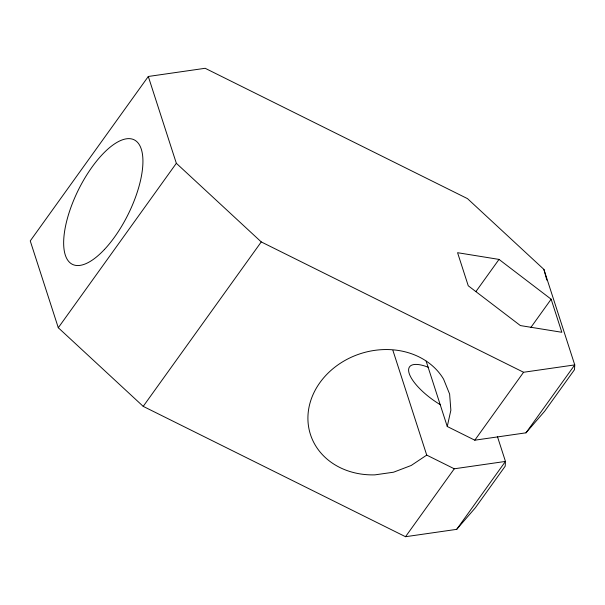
<?xml version="1.0" encoding="UTF-8"?>
<svg xmlns="http://www.w3.org/2000/svg" width="605" height="605" viewBox="0 0 605 605"><rect width="100%" height="100%" fill="white"/><g stroke="black" fill="none" stroke-linecap="round" stroke-linejoin="round"><path stroke-width="0.91" d="M456.699 529.352L505.462 461.426L505.205 466.183L475.333 507.792L456.699 529.352L405.516 536.711L143.211 406.371L58.292 327.736L30.25 240.919L148.301 76.472L205.171 68.289L467.483 198.629L543.903 269.399L574.75 364.898L574.5 369.663L544.629 411.271L525.995 432.825L474.804 440.19L447.254 426.502L450.869 410.22L449.621 394.074L443.594 379.161A72.517 61.559 -17.9 0 0 319.916 382.625A72.517 61.559 -17.9 0 0 374.896 474.864L393.53 472.21L411.211 465.472L426.722 455.104L454.272 468.792L505.462 461.426L497.386 436.432M58.292 327.736L176.342 163.289L148.301 76.472M143.211 406.371L261.254 241.924L523.567 372.264L574.75 364.898L525.995 432.825M475.878 291.64L499.019 259.409L551.147 299.203L561.833 332.281L520.383 325.573L468.255 285.787L457.569 252.701L499.019 259.409M530.767 327.592L551.147 299.203M405.516 536.711L454.272 468.792M474.804 440.19L523.567 372.264M176.342 163.289L261.254 241.924M426.154 361.162L447.254 426.502M392.902 350.378L426.722 455.104M543.903 269.399L546.822 280.092M440.553 404.836A37.986 13.166 35.7 0 1 409.192 373.451A37.986 13.166 35.7 0 1 428.65 367.409M104.362 249.562A69.492 27.717 -63.6 0 0 137.093 141.91A69.492 27.717 -63.6 0 0 68.433 214.835A69.492 27.717 -63.6 0 0 104.362 249.562"/></g></svg>
